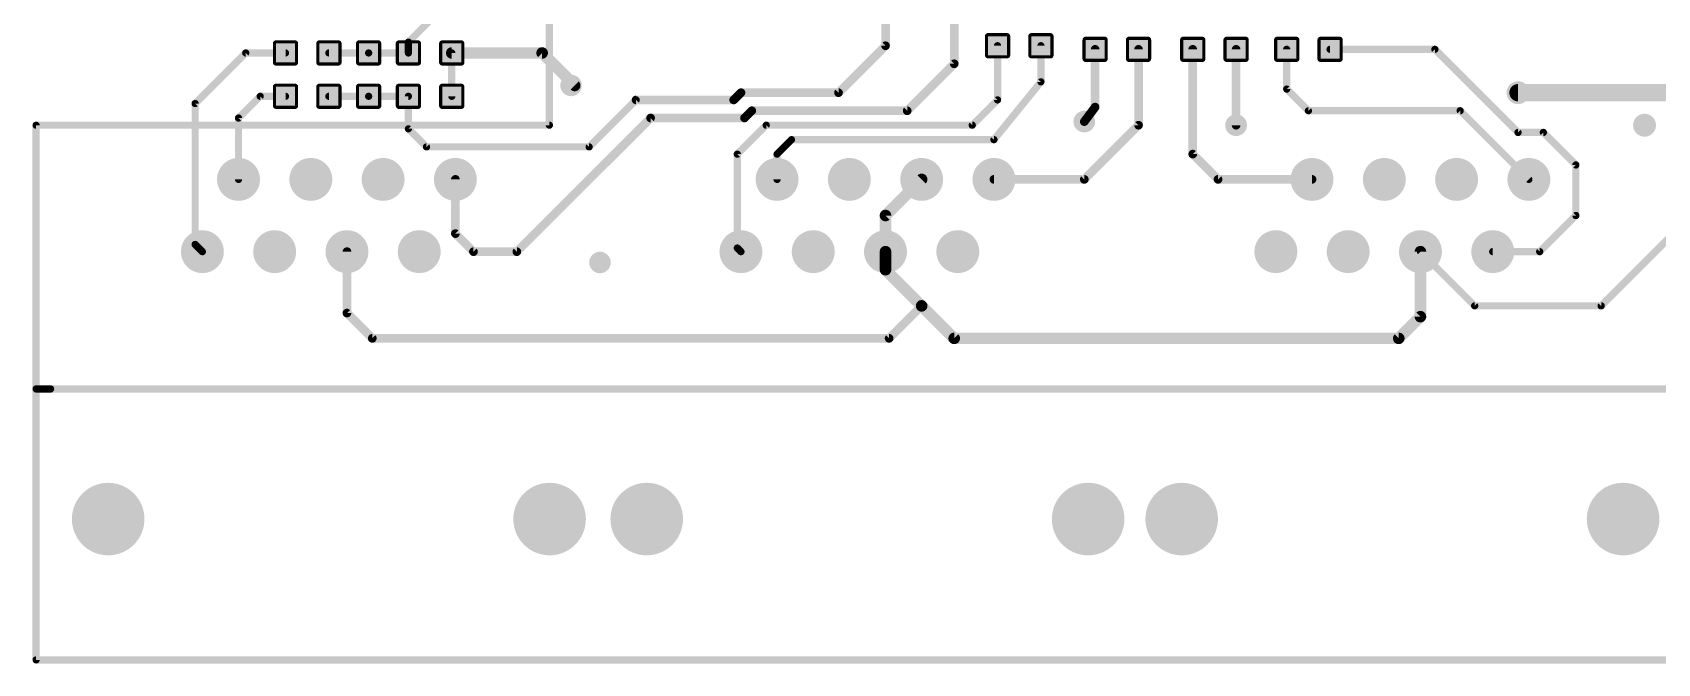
# Model space of a CAD drawing. Extents: x 0 to 96.3, y -5.5 to 56.3.
# Drawn here: x 0 to 57.1, y -5.5 to 16.7 of the extents above; entities that cross this region are included whole.
import ezdxf

# ---------------------------------------------------------------- set-up
doc = ezdxf.new("R2010")
doc.units = 0
for name, color, linetype in [('1', 22, 'CONTINUOUS'), ('17', 82, 'CONTINUOUS'), ('18', 82, 'CONTINUOUS')]:
    doc.layers.add(name, color=color, linetype=linetype)

# ---------------------------------------------------------------- blocks, each defined once
blk = doc.blocks.new('RECT142240X142240R25')
at = {"const_width": 0.1111}
blk.add_lwpolyline([(0.3889, -0.3334), (0.3889, 0.3334, 0.4142), (0.3334, 0.3889), (-0.3334, 0.3889, 0.4142), (-0.3889, 0.3334), (-0.3889, -0.3334, 0.4142), (-0.3334, -0.3889), (0.3334, -0.3889, 0.4142)], format="xyb", close=True, dxfattribs=at)
blk.add_solid([(-0.3588, -0.3588), (0.3588, -0.3588), (-0.3588, 0.3588), (0.3588, 0.3588)])
blk = doc.blocks.new('ROUNDP')
at = {"const_width": 0.5}
blk.add_lwpolyline([(0, -0.25, 1), (0, 0.25, 1), (0, -0.25)], format="xyb", dxfattribs=at)
blk = doc.blocks.new('ROUNDV')
at = {"const_width": 0.5}
blk.add_lwpolyline([(0, -0.25, 1), (0, 0.25, 1), (0, -0.25)], format="xyb", dxfattribs=at)

msp = doc.modelspace()

# ---------------------------------------------------------------- linework, layer by layer
at = {"layer": '1'}
for points, const_width in [([(18.161, 13.462), (18.161, 49.53)], 0.254), ([(29.972, 16.256), (29.972, 21.463)], 0.3048), ([(32.385, 15.621), (32.385, 20.32)], 0.3048), ([(13.208, 16.383), (13.97, 17.145)], 0.254), ([(7.493, 16.002), (5.715, 14.224)], 0.254), ([(8.89, 16.002), (7.493, 16.002)], 0.254), ([(10.414, 16.002), (11.811, 16.002)], 0.254), ([(11.811, 16.002), (13.208, 16.002)], 0.254), ([(13.208, 16.002), (13.208, 16.383)], 0.254), ([(14.732, 16.002), (17.907, 16.002)], 0.4064), ([(14.732, 16.002), (14.732, 14.478)], 0.254), ([(17.907, 16.002), (19.05, 14.859)], 0.4064), ([(28.321, 14.605), (29.972, 16.256)], 0.3048), ([(33.909, 16.256), (33.909, 14.351)], 0.254), ([(35.433, 16.256), (35.433, 14.986)], 0.254), ([(37.338, 16.129), (37.338, 14.097)], 0.3048), ([(38.862, 16.129), (38.862, 13.462)], 0.3048), ([(40.767, 16.129), (40.767, 12.446)], 0.3048), ([(42.291, 13.462), (42.291, 16.129)], 0.3048), ([(44.069, 16.129), (44.069, 14.732)], 0.254), ([(45.593, 16.129), (49.276, 16.129)], 0.254), ([(49.276, 16.129), (52.197, 13.208)], 0.254), ([(30.734, 13.97), (32.385, 15.621)], 0.3048), ([(35.433, 14.986), (33.782, 12.954)], 0.254), ([(44.069, 14.732), (44.831, 13.97)], 0.254), ([(52.197, 14.605), (59.436, 14.605)], 0.6096), ([(5.715, 14.224), (5.715, 9.271)], 0.254), ([(8.001, 14.478), (7.239, 13.716)], 0.254), ([(8.89, 14.478), (8.001, 14.478)], 0.254), ([(10.414, 14.478), (11.811, 14.478)], 0.254), ([(11.811, 14.478), (13.208, 14.478)], 0.254), ([(13.208, 14.478), (13.208, 13.335)], 0.254), ([(19.558, 12.7), (21.209, 14.351)], 0.254), ([(21.209, 14.351), (24.638, 14.351)], 0.3048), ([(24.638, 14.351), (24.892, 14.605)], 0.3048), ([(24.892, 14.605), (28.321, 14.605)], 0.3048), ([(33.909, 14.351), (33.02, 13.462)], 0.254), ([(55.118, 7.112), (62.23, 14.224)], 0.254), ([(7.239, 13.716), (7.239, 11.557)], 0.254), ([(17.018, 9.017), (21.717, 13.716)], 0.3048), ([(21.717, 13.716), (25.019, 13.716)], 0.3048), ([(25.019, 13.716), (25.273, 13.97)], 0.3048), ([(25.273, 13.97), (30.734, 13.97)], 0.3048), ([(37.338, 14.097), (36.957, 13.589)], 0.3048), ([(44.831, 13.97), (50.165, 13.97)], 0.254), ([(50.165, 13.97), (52.578, 11.557)], 0.254), ([(0.127, -5.334), (0.127, 13.462)], 0.254), ([(0.127, 13.462), (18.161, 13.462)], 0.254), ([(13.208, 13.335), (13.843, 12.7)], 0.254), ([(25.781, 13.462), (24.765, 12.446)], 0.254), ([(33.02, 13.462), (25.781, 13.462)], 0.254), ([(36.957, 11.557), (38.862, 13.462)], 0.3048), ([(52.197, 13.208), (53.086, 13.208)], 0.254), ([(53.086, 13.208), (54.229, 12.065)], 0.254), ([(13.843, 12.7), (19.558, 12.7)], 0.254), ([(24.765, 12.446), (24.765, 9.144)], 0.254), ([(26.67, 12.954), (26.162, 12.446)], 0.254), ([(26.162, 12.446), (26.162, 11.557)], 0.254), ([(33.782, 12.954), (26.67, 12.954)], 0.254), ([(40.767, 12.446), (41.656, 11.557)], 0.3048), ([(54.229, 12.065), (54.229, 10.287)], 0.254), ([(14.859, 9.652), (14.859, 11.557)], 0.3048), ([(29.972, 10.287), (31.242, 11.557)], 0.4064), ([(33.782, 11.557), (36.957, 11.557)], 0.3048), ([(41.656, 11.557), (44.958, 11.557)], 0.3048), ([(29.972, 9.017), (29.972, 10.287)], 0.4064), ([(54.229, 10.287), (52.959, 9.017)], 0.254), ([(15.494, 9.017), (14.859, 9.652)], 0.3048), ([(5.715, 9.271), (5.969, 9.017)], 0.254), ([(11.049, 6.858), (11.049, 9.017)], 0.3048), ([(17.018, 9.017), (15.494, 9.017)], 0.3048), ([(24.765, 9.144), (24.892, 9.017)], 0.254), ([(29.972, 9.017), (29.972, 8.382)], 0.4064), ([(48.768, 6.731), (48.768, 9.017)], 0.4064), ([(50.673, 7.112), (48.768, 9.017)], 0.254), ([(52.959, 9.017), (51.308, 9.017)], 0.254), ([(29.972, 8.382), (31.242, 7.112)], 0.4064), ([(11.049, 6.858), (11.938, 5.969)], 0.3048), ([(30.099, 5.969), (31.242, 7.112)], 0.3048), ([(31.242, 7.112), (32.385, 5.969)], 0.4064), ([(48.006, 5.969), (48.768, 6.731)], 0.4064), ([(55.118, 7.112), (50.673, 7.112)], 0.254), ([(11.938, 5.969), (30.099, 5.969)], 0.3048), ([(32.385, 5.969), (48.006, 5.969)], 0.4064), ([(0.127, -5.334), (0.127, 4.191)], 0.254), ([(0.127, 4.191), (0.635, 4.191)], 0.254), ([(0.635, 4.191), (96.012, 4.191)], 0.254), ([(96.139, -5.334), (0.127, -5.334)], 0.254), ([(96.012, -5.334), (0.127, -5.334)], 0.254)]:
    msp.add_lwpolyline(points, dxfattribs=dict(at, const_width=const_width))
for points, const_width in [([(7.493, 16.0655, 1), (7.493, 15.9385)], 0.127), ([(7.5379, 15.9571, 1), (7.4481, 16.0469)], 0.127), ([(8.89, 15.9385, 1), (8.89, 16.0655)], 0.127), ([(10.414, 16.0655, 1), (10.414, 15.9385)], 0.127), ([(11.811, 16.0655, 1), (11.811, 15.9385)], 0.127), ([(11.811, 15.9385, 1), (11.811, 16.0655)], 0.127), ([(13.2715, 16.383, 1), (13.1445, 16.383)], 0.127), ([(13.1631, 16.4279, 1), (13.2529, 16.3381)], 0.127), ([(13.1445, 16.002, 1), (13.2715, 16.002)], 0.127), ([(13.208, 15.9385, 1), (13.208, 16.0655)], 0.127), ([(14.732, 16.1036, 1), (14.732, 15.9004)], 0.2032), ([(14.7955, 16.002, 1), (14.6685, 16.002)], 0.127), ([(17.9788, 16.0738, 1), (17.8352, 15.9302)], 0.2032), ([(17.907, 15.9004, 1), (17.907, 16.1036)], 0.2032), ([(29.8958, 16.256, 1), (30.0482, 16.256)], 0.1524), ([(30.0259, 16.2021, 1), (29.9181, 16.3099)], 0.1524), ([(33.9725, 16.256, 1), (33.8455, 16.256)], 0.127), ([(35.4965, 16.256, 1), (35.3695, 16.256)], 0.127), ([(37.4142, 16.129, 1), (37.2618, 16.129)], 0.1524), ([(38.9382, 16.129, 1), (38.7858, 16.129)], 0.1524), ([(40.8432, 16.129, 1), (40.6908, 16.129)], 0.1524), ([(42.3672, 16.129, 1), (42.2148, 16.129)], 0.1524), ([(44.1325, 16.129, 1), (44.0055, 16.129)], 0.127), ([(45.593, 16.1925, 1), (45.593, 16.0655)], 0.127), ([(49.3209, 16.1739, 1), (49.2311, 16.0841)], 0.127), ([(49.276, 16.0655, 1), (49.276, 16.1925)], 0.127), ([(32.3088, 15.621, 1), (32.4612, 15.621)], 0.1524), ([(32.4389, 15.5671, 1), (32.3311, 15.6749)], 0.1524), ([(18.9782, 14.7872, 1), (19.1218, 14.9308)], 0.2032), ([(35.3695, 14.986, 1), (35.4965, 14.986)], 0.127), ([(35.4823, 14.946, 1), (35.3837, 15.026)], 0.127), ([(44.1139, 14.7769, 1), (44.0241, 14.6871)], 0.127), ([(52.197, 14.7574, 1), (52.197, 14.4526)], 0.3048), ([(5.7785, 14.224, 1), (5.6515, 14.224)], 0.127), ([(5.6701, 14.2689, 1), (5.7599, 14.1791)], 0.127), ([(8.001, 14.5415, 1), (8.001, 14.4145)], 0.127), ([(8.0459, 14.4331, 1), (7.9561, 14.5229)], 0.127), ([(8.89, 14.4145, 1), (8.89, 14.5415)], 0.127), ([(10.414, 14.5415, 1), (10.414, 14.4145)], 0.127), ([(11.811, 14.5415, 1), (11.811, 14.4145)], 0.127), ([(11.811, 14.4145, 1), (11.811, 14.5415)], 0.127), ([(13.2715, 14.478, 1), (13.1445, 14.478)], 0.127), ([(13.208, 14.4145, 1), (13.208, 14.5415)], 0.127), ([(14.6685, 14.478, 1), (14.7955, 14.478)], 0.127), ([(21.209, 14.4272, 1), (21.209, 14.2748)], 0.1524), ([(21.2539, 14.3061, 1), (21.1641, 14.3959)], 0.127), ([(24.5841, 14.4049, 1), (24.6919, 14.2971)], 0.1524), ([(24.638, 14.2748, 1), (24.638, 14.4272)], 0.1524), ([(24.892, 14.6812, 1), (24.892, 14.5288)], 0.1524), ([(24.9459, 14.5511, 1), (24.8381, 14.6589)], 0.1524), ([(28.2671, 14.6589, 1), (28.3749, 14.5511)], 0.1524), ([(28.321, 14.5288, 1), (28.321, 14.6812)], 0.1524), ([(33.8455, 14.351, 1), (33.9725, 14.351)], 0.127), ([(33.9539, 14.3061, 1), (33.8641, 14.3959)], 0.127), ([(44.0055, 14.732, 1), (44.1325, 14.732)], 0.127), ([(7.3025, 13.716, 1), (7.1755, 13.716)], 0.127), ([(7.1941, 13.7609, 1), (7.2839, 13.6711)], 0.127), ([(21.717, 13.7922, 1), (21.717, 13.6398)], 0.1524), ([(21.7709, 13.6621, 1), (21.6631, 13.7699)], 0.1524), ([(24.9651, 13.7699, 1), (25.0729, 13.6621)], 0.1524), ([(25.019, 13.6398, 1), (25.019, 13.7922)], 0.1524), ([(25.273, 14.0462, 1), (25.273, 13.8938)], 0.1524), ([(25.3269, 13.9161, 1), (25.2191, 14.0239)], 0.1524), ([(30.6801, 14.0239, 1), (30.7879, 13.9161)], 0.1524), ([(30.734, 13.8938, 1), (30.734, 14.0462)], 0.1524), ([(36.896, 13.6347, 1), (37.018, 13.5433)], 0.1524), ([(37.2618, 14.097, 1), (37.4142, 14.097)], 0.1524), ([(37.399, 14.0513, 1), (37.277, 14.1427)], 0.1524), ([(44.831, 14.0335, 1), (44.831, 13.9065)], 0.127), ([(44.7861, 13.9251, 1), (44.8759, 14.0149)], 0.127), ([(50.2099, 14.0149, 1), (50.1201, 13.9251)], 0.127), ([(50.165, 13.9065, 1), (50.165, 14.0335)], 0.127), ([(0.1905, 13.462, 1), (0.0635, 13.462)], 0.127), ([(0.127, 13.5255, 1), (0.127, 13.3985)], 0.127), ([(13.2529, 13.3799, 1), (13.1631, 13.2901)], 0.127), ([(13.1445, 13.335, 1), (13.2715, 13.335)], 0.127), ([(18.0975, 13.462, 1), (18.2245, 13.462)], 0.127), ([(18.161, 13.3985, 1), (18.161, 13.5255)], 0.127), ([(25.781, 13.5255, 1), (25.781, 13.3985)], 0.127), ([(25.8259, 13.4171, 1), (25.7361, 13.5069)], 0.127), ([(32.9751, 13.5069, 1), (33.0649, 13.4171)], 0.127), ([(33.02, 13.3985, 1), (33.02, 13.5255)], 0.127), ([(38.7858, 13.462, 1), (38.9382, 13.462)], 0.1524), ([(38.9159, 13.4081, 1), (38.8081, 13.5159)], 0.1524), ([(42.2148, 13.462, 1), (42.3672, 13.462)], 0.1524), ([(52.197, 13.2715, 1), (52.197, 13.1445)], 0.127), ([(52.1521, 13.1631, 1), (52.2419, 13.2529)], 0.127), ([(53.1309, 13.2529, 1), (53.0411, 13.1631)], 0.127), ([(53.086, 13.1445, 1), (53.086, 13.2715)], 0.127), ([(13.843, 12.7635, 1), (13.843, 12.6365)], 0.127), ([(13.7981, 12.6551, 1), (13.8879, 12.7449)], 0.127), ([(19.5131, 12.7449, 1), (19.6029, 12.6551)], 0.127), ([(19.558, 12.6365, 1), (19.558, 12.7635)], 0.127), ([(24.8285, 12.446, 1), (24.7015, 12.446)], 0.127), ([(26.2255, 12.446, 1), (26.0985, 12.446)], 0.127), ([(26.67, 13.0175, 1), (26.67, 12.8905)], 0.127), ([(26.7149, 12.9091, 1), (26.6251, 12.9989)], 0.127), ([(33.7327, 12.994, 1), (33.8313, 12.914)], 0.127), ([(33.782, 12.8905, 1), (33.782, 13.0175)], 0.127), ([(40.8209, 12.4999, 1), (40.7131, 12.3921)], 0.1524), ([(24.7201, 12.4909, 1), (24.8099, 12.4011)], 0.127), ([(26.1171, 12.4909, 1), (26.2069, 12.4011)], 0.127), ([(40.6908, 12.446, 1), (40.8432, 12.446)], 0.1524), ([(54.2925, 12.065, 1), (54.1655, 12.065)], 0.127), ([(54.1841, 12.0201, 1), (54.2739, 12.1099)], 0.127), ([(7.1755, 11.557, 1), (7.3025, 11.557)], 0.127), ([(14.9352, 11.557, 1), (14.7828, 11.557)], 0.1524), ([(26.0985, 11.557, 1), (26.2255, 11.557)], 0.127), ([(31.3138, 11.4852, 1), (31.1702, 11.6288)], 0.2032), ([(33.782, 11.6332, 1), (33.782, 11.4808)], 0.1524), ([(36.9031, 11.6109, 1), (37.0109, 11.5031)], 0.1524), ([(36.957, 11.4808, 1), (36.957, 11.6332)], 0.1524), ([(41.656, 11.6332, 1), (41.656, 11.4808)], 0.1524), ([(41.6021, 11.5031, 1), (41.7099, 11.6109)], 0.1524), ([(44.958, 11.4808, 1), (44.958, 11.6332)], 0.1524), ([(52.5331, 11.5121, 1), (52.6229, 11.6019)], 0.127), ([(30.0736, 10.287, 1), (29.8704, 10.287)], 0.2032), ([(29.9002, 10.3588, 1), (30.0438, 10.2152)], 0.2032), ([(54.1655, 10.287, 1), (54.2925, 10.287)], 0.127), ([(54.2739, 10.2421, 1), (54.1841, 10.3319)], 0.127), ([(14.9129, 9.7059, 1), (14.8051, 9.5981)], 0.1524), ([(14.7828, 9.652, 1), (14.9352, 9.652)], 0.1524), ([(5.7599, 9.3159, 1), (5.6701, 9.2261)], 0.127), ([(5.6515, 9.271, 1), (5.7785, 9.271)], 0.127), ([(11.1252, 9.017, 1), (10.9728, 9.017)], 0.1524), ([(15.494, 9.0932, 1), (15.494, 8.9408)], 0.1524), ([(15.4401, 8.9631, 1), (15.5479, 9.0709)], 0.1524), ([(16.9641, 9.0709, 1), (17.0719, 8.9631)], 0.1524), ([(17.018, 8.9408, 1), (17.018, 9.0932)], 0.1524), ([(24.8099, 9.1889, 1), (24.7201, 9.0991)], 0.127), ([(24.7015, 9.144, 1), (24.8285, 9.144)], 0.127), ([(30.0736, 9.017, 1), (29.8704, 9.017)], 0.2032), ([(48.8696, 9.017, 1), (48.6664, 9.017)], 0.2032), ([(48.8129, 9.0619, 1), (48.7231, 8.9721)], 0.127), ([(51.308, 9.0805, 1), (51.308, 8.9535)], 0.127), ([(52.959, 8.9535, 1), (52.959, 9.0805)], 0.127), ([(5.9241, 8.9721, 1), (6.0139, 9.0619)], 0.127), ([(24.8471, 8.9721, 1), (24.9369, 9.0619)], 0.127), ([(29.8704, 9.017, 1), (30.0736, 9.017)], 0.2032), ([(30.0438, 8.4538, 1), (29.9002, 8.3102)], 0.2032), ([(52.9141, 9.0619, 1), (53.0039, 8.9721)], 0.127), ([(29.8704, 8.382, 1), (30.0736, 8.382)], 0.2032), ([(11.1029, 6.9119, 1), (10.9951, 6.8041)], 0.1524), ([(10.9728, 6.858, 1), (11.1252, 6.858)], 0.1524), ([(31.3138, 7.1838, 1), (31.1702, 7.0402)], 0.2032), ([(31.1702, 7.0402, 1), (31.3138, 7.1838)], 0.2032), ([(31.2959, 7.0581, 1), (31.1881, 7.1659)], 0.1524), ([(48.8398, 6.6592, 1), (48.6962, 6.8028)], 0.2032), ([(50.673, 7.1755, 1), (50.673, 7.0485)], 0.127), ([(50.6281, 7.0671, 1), (50.7179, 7.1569)], 0.127), ([(55.0731, 7.1569, 1), (55.1629, 7.0671)], 0.127), ([(55.118, 7.0485, 1), (55.118, 7.1755)], 0.127), ([(48.6664, 6.731, 1), (48.8696, 6.731)], 0.2032), ([(11.938, 6.0452, 1), (11.938, 5.8928)], 0.1524), ([(11.8841, 5.9151, 1), (11.9919, 6.0229)], 0.1524), ([(30.0451, 6.0229, 1), (30.1529, 5.9151)], 0.1524), ([(30.099, 5.8928, 1), (30.099, 6.0452)], 0.1524), ([(32.385, 6.0706, 1), (32.385, 5.8674)], 0.2032), ([(32.3132, 5.8972, 1), (32.4568, 6.0408)], 0.2032), ([(47.9342, 6.0408, 1), (48.0778, 5.8972)], 0.2032), ([(48.006, 5.8674, 1), (48.006, 6.0706)], 0.2032), ([(0.1905, 4.191, 1), (0.0635, 4.191)], 0.127), ([(0.127, 4.2545, 1), (0.127, 4.1275)], 0.127), ([(0.635, 4.2545, 1), (0.635, 4.1275)], 0.127), ([(0.635, 4.1275, 1), (0.635, 4.2545)], 0.127), ([(0.127, -5.2705, 1), (0.127, -5.3975)], 0.127), ([(0.127, -5.2705, 1), (0.127, -5.3975)], 0.127), ([(0.0635, -5.334, 1), (0.1905, -5.334)], 0.127), ([(0.0635, -5.334, 1), (0.1905, -5.334)], 0.127)]:
    msp.add_lwpolyline(points, format="xyb", dxfattribs=dict(at, const_width=const_width))

# ---------------------------------------------------------------- block references
for p, rotation in [((33.909, 16.256), 270), ((35.433, 16.256), 270), ((37.338, 16.129), 270), ((38.862, 16.129), 270), ((40.767, 16.129), 270), ((42.291, 16.129), 270), ((44.069, 16.129), 270), ((45.593, 16.129), 270), ((8.89, 16.002), 180), ((10.414, 16.002), 180), ((11.811, 16.002), 270), ((8.89, 14.478), 180), ((10.414, 14.478), 180), ((11.811, 14.478), 270)]:
    msp.add_blockref('RECT142240X142240R25', p, dxfattribs=dict(at, rotation=rotation))
for p in [(13.208, 16.002), (14.732, 16.002), (13.208, 14.478), (14.732, 14.478)]:
    msp.add_blockref('RECT142240X142240R25', p, dxfattribs=at)
at = {"layer": '17', "rotation": 180}
for p, xscale, yscale in [((7.239, 11.557), 1.508, 1.508), ((9.779, 11.557), 1.508, 1.508), ((12.319, 11.557), 1.508, 1.508), ((14.859, 11.557), 1.508, 1.508), ((26.162, 11.557), 1.508, 1.508), ((28.702, 11.557), 1.508, 1.508), ((31.242, 11.557), 1.508, 1.508), ((33.782, 11.557), 1.508, 1.508), ((44.958, 11.557), 1.508, 1.508), ((47.498, 11.557), 1.508, 1.508), ((50.038, 11.557), 1.508, 1.508), ((52.578, 11.557), 1.508, 1.508), ((5.969, 9.017), 1.508, 1.508), ((8.509, 9.017), 1.508, 1.508), ((11.049, 9.017), 1.508, 1.508), ((13.589, 9.017), 1.508, 1.508), ((24.892, 9.017), 1.508, 1.508), ((27.432, 9.017), 1.508, 1.508), ((29.972, 9.017), 1.508, 1.508), ((32.512, 9.017), 1.508, 1.508), ((43.688, 9.017), 1.508, 1.508), ((46.228, 9.017), 1.508, 1.508), ((48.768, 9.017), 1.508, 1.508), ((51.308, 9.017), 1.508, 1.508), ((2.659, -0.383), 2.55, 2.55), ((18.169, -0.383), 2.55, 2.55), ((21.582, -0.383), 2.55, 2.55), ((37.092, -0.383), 2.55, 2.55), ((40.378, -0.383), 2.55, 2.55), ((55.888, -0.383), 2.55, 2.55)]:
    msp.add_blockref('ROUNDP', p, dxfattribs=dict(at, xscale=xscale, yscale=yscale))
at = {"layer": '18'}
for p, xscale, yscale in [((18.923, 14.859), 0.7548, 0.7548), ((52.197, 14.605), 0.8048, 0.8048), ((36.957, 13.589), 0.762, 0.762), ((42.291, 13.462), 0.762, 0.762), ((56.642, 13.462), 0.8048, 0.8048), ((19.939, 8.636), 0.7548, 0.7548)]:
    msp.add_blockref('ROUNDV', p, dxfattribs=dict(at, xscale=xscale, yscale=yscale))

doc.saveas('drawing.dxf')
